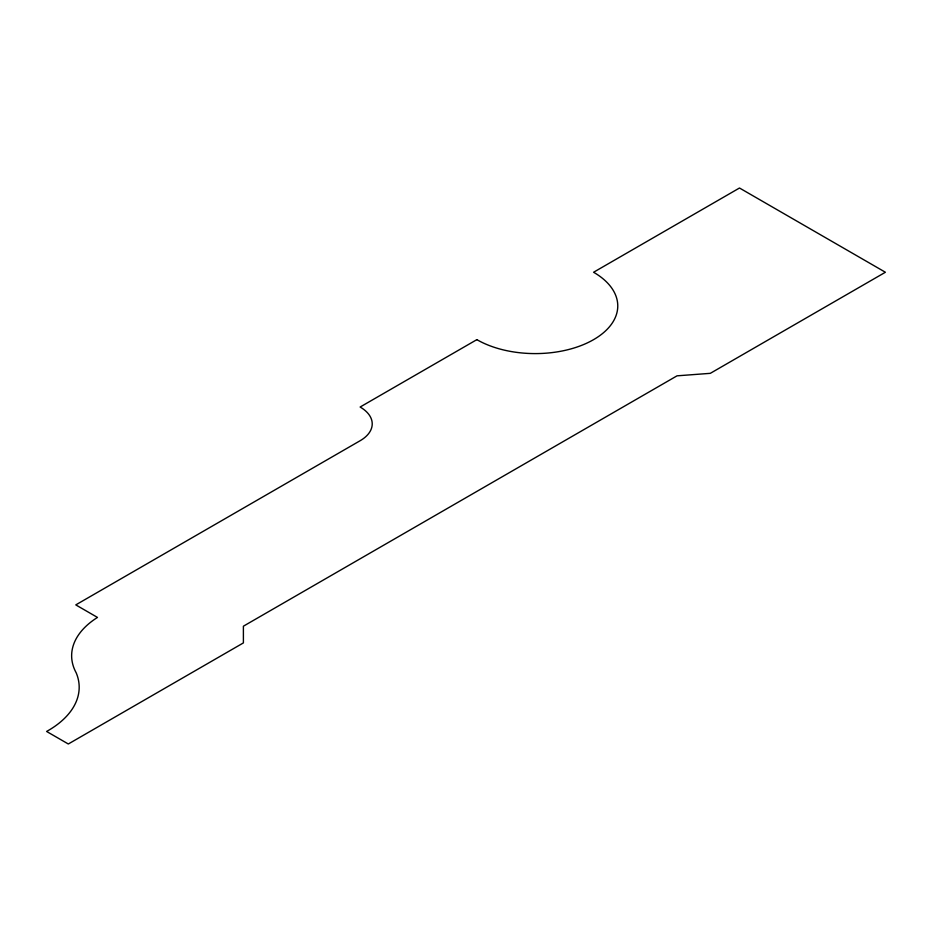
<?xml version="1.0" encoding="UTF-8"?>
<svg xmlns="http://www.w3.org/2000/svg" width="932" height="932" viewBox="0 0 932 932"><rect width="100%" height="100%" fill="white"/><g stroke="black" fill="none" stroke-linecap="round" stroke-linejoin="round"><path stroke-width="1.4" d="M476.858 339.644L360.125 407.028A41.264 23.824 0 0 1 360.125 440.731L75.783 604.891L97.487 617.427A98.163 56.677 0 0 0 76.156 672.741A106.225 61.326 0 0 1 46.6 731.457L68.316 743.992L243.403 642.905L243.392 626.199L677.04 375.829L710.312 373.336L885.4 272.249L739.495 188.008L593.579 272.249A82.54 47.648 0 0 1 593.579 339.644A82.54 47.648 0 0 1 476.858 339.644"/></g></svg>
